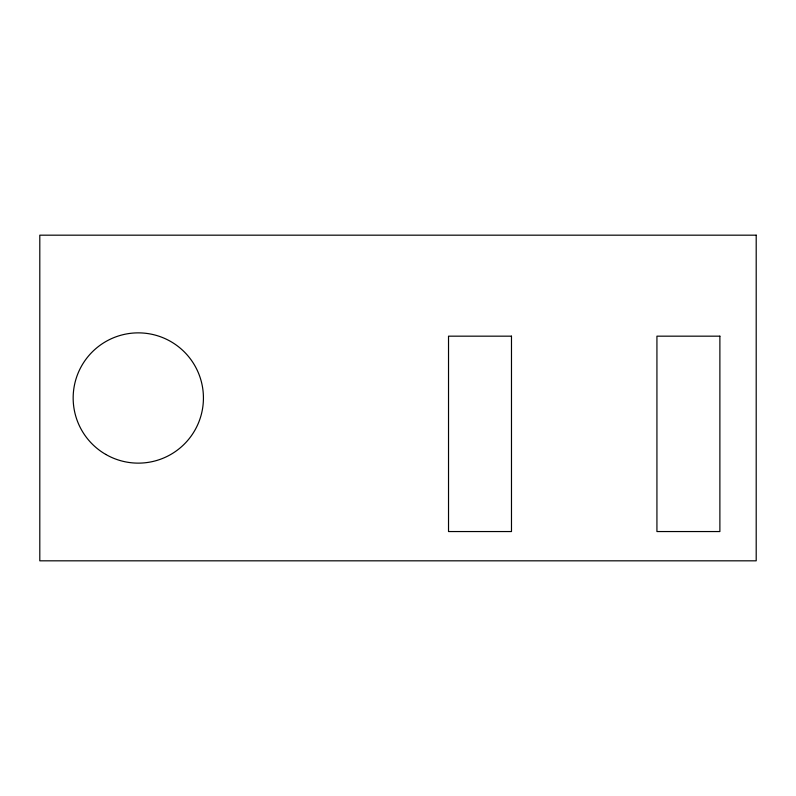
<?xml version="1.0" encoding="UTF-8"?>
<svg xmlns="http://www.w3.org/2000/svg" width="796" height="796" viewBox="0 0 796 796"><rect width="100%" height="100%" fill="white"/><g stroke="black" fill="none" stroke-linecap="round" stroke-linejoin="round"><path stroke-width="1.19" d="M756.2 235.178L39.8 235.178L39.8 560.822L756.2 560.822L756.2 235.178M511.48 336.171L448.526 336.171L448.526 531.549L511.48 531.549L511.48 336.171M719.883 336.171L656.929 336.171L656.929 531.549L719.883 531.549L719.883 336.171M105.739 454.407A65.123 65.123 0 0 0 203.428 398A65.123 65.123 0 0 0 105.739 341.593A65.123 65.123 0 0 0 105.739 454.407"/></g></svg>
